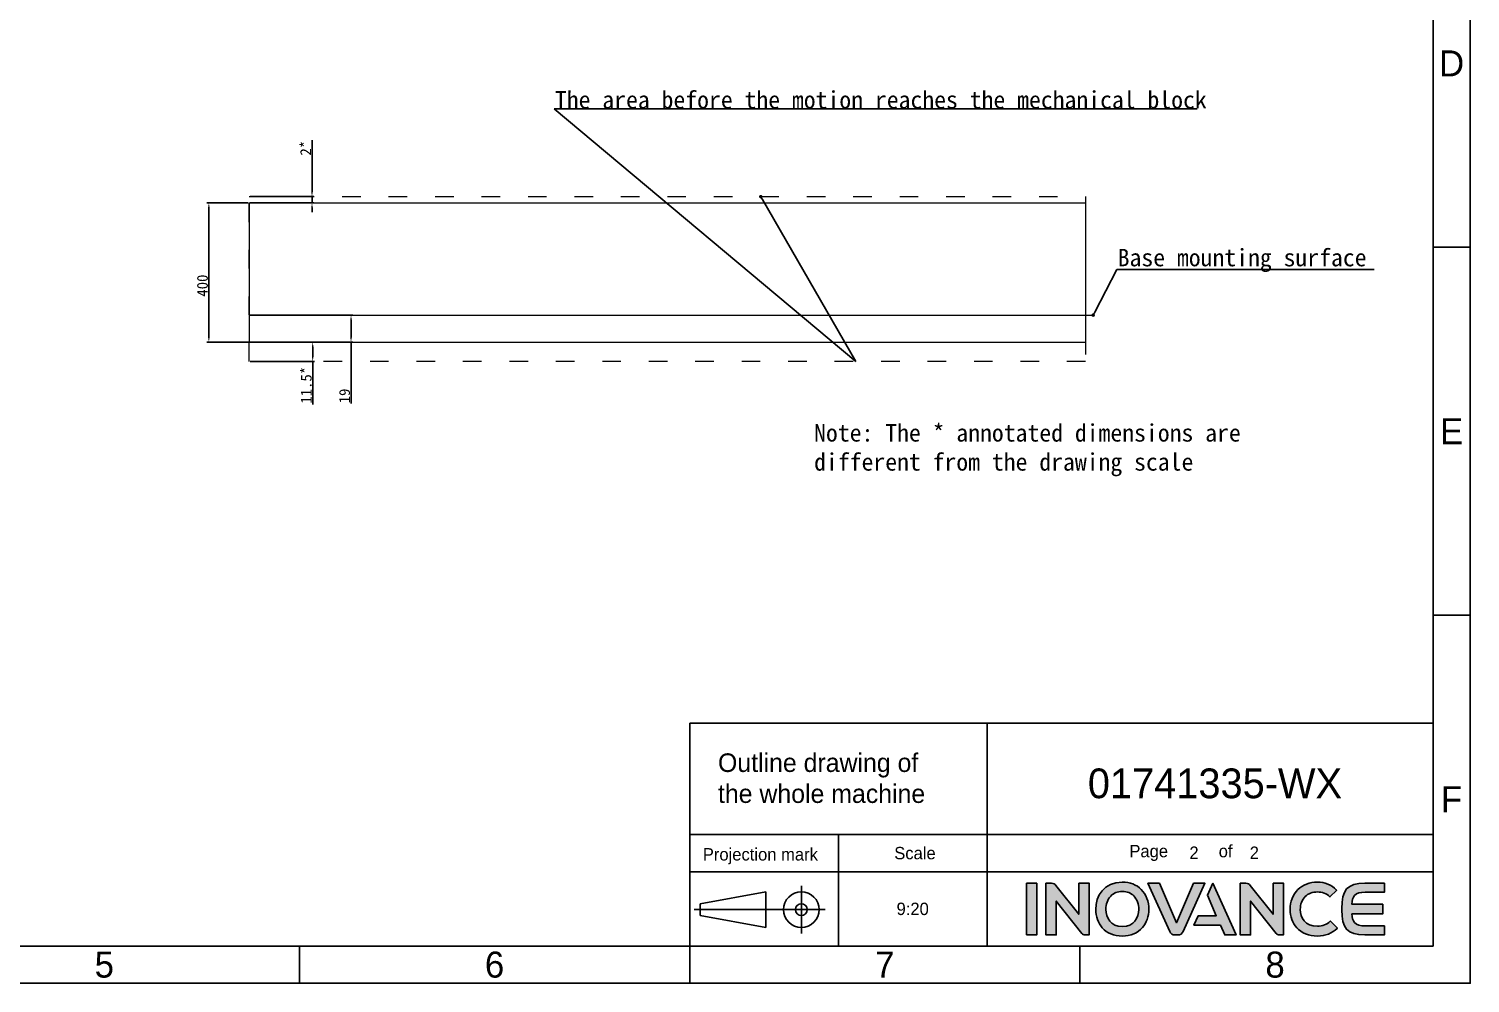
# Model space of a CAD drawing. Header units: millimetres. Extents: x 4086 to 8300, y 123 to 1549.
# Drawn here: x 7369 to 8300, y 124 to 740 of the extents above; entities that cross this region are included whole.
import ezdxf
from ezdxf import colors
from ezdxf.entities.mleader import LeaderData, LeaderLine
from ezdxf.enums import TextEntityAlignment as Align
from ezdxf.math import Vec2, Vec3

# ---------------------------------------------------------------- set-up
doc = ezdxf.new("R2010")
doc.units = ezdxf.units.MM
doc.linetypes.add('ACAD_ISO03W100', pattern=[30, 12, -18])
doc.layers.add('logo-蓝色', color=7, linetype='Continuous', true_color=0x008ccf)
for name, color, linetype, lineweight in [('标注层', 7, 'Continuous', 0), ('细线层', 7, 'Continuous', 0), ('虚线层', 7, 'ACAD_ISO03W100', 0)]:
    doc.layers.add(name, color=color, linetype=linetype, lineweight=lineweight)
doc.styles.get("Standard").update_dxf_attribs({"font": 'simsun.ttc'})
doc.styles.add('思源黑', font='SourceHanSansCN-Normal.ttf')
doc.dimstyles.new('直线标注', dxfattribs={"dimtxt": 7, "dimasz": 3, "dimexe": 1.25, "dimexo": 0.625, "dimtad": 1, "dimlfac": 4, "dimdsep": 46, "dimtxsty": 'Standard', "dimcen": 2.5, "dimadec": 0, "dimazin": 0, "dimtm": 1e-09, "dimtfac": 1, "dimtmove": 0, "dimatfit": 3, "dimfxl": 1, "dimarcsym": 0})

# ---------------------------------------------------------------- blocks, each defined once
blk = doc.blocks.new('1')
at = {"layer": 'logo-蓝色'}
h = blk.add_hatch(color=256, dxfattribs=at)
h.dxf.hatch_style = 1
edge = h.paths.add_edge_path()
edge.add_spline(control_points=[(8013.23, 154.78), (8013.23, 154.78), (8019.82, 154.78), (8019.82, 154.78), (8019.82, 154.78), (8019.82, 154.78), (8019.82, 188.18), (8019.82, 188.18), (8019.82, 188.18), (8019.82, 188.18), (8013.23, 188.18), (8013.23, 188.18), (8013.23, 188.18), (8013.23, 188.18), (8013.23, 154.78), (8013.23, 154.78)], knot_values=[0, 0, 0, 0, 0.25, 0.25, 0.25, 0.25, 0.5, 0.5, 0.5, 0.5, 0.75, 0.75, 0.75, 0.75, 1, 1, 1, 1], degree=3, periodic=1)
h = blk.add_hatch(color=256, dxfattribs=at)
h.dxf.hatch_style = 1
edge = h.paths.add_edge_path()
edge.add_spline(control_points=[(8046.94, 188.21), (8046.94, 188.21), (8046.94, 168.1), (8046.94, 168.1), (8046.94, 168.1), (8046.94, 168.1), (8032.19, 186.74), (8032.19, 186.74), (8032.19, 186.74), (8031.53, 187.61), (8030.5, 188.16), (8029.33, 188.16), (8029.33, 188.16), (8029.33, 188.16), (8025.72, 188.16), (8025.72, 188.16), (8025.72, 188.16), (8025.72, 188.16), (8025.72, 154.75), (8025.72, 154.75), (8025.72, 154.75), (8025.72, 154.75), (8032.36, 154.75), (8032.36, 154.75), (8032.36, 154.75), (8032.36, 154.75), (8032.36, 176.6), (8032.36, 176.6), (8032.36, 176.6), (8032.36, 176.6), (8048.9, 155.77), (8048.9, 155.77), (8048.9, 155.77), (8049.38, 155.15), (8050.12, 154.75), (8050.96, 154.75), (8050.96, 154.75), (8050.96, 154.75), (8053.57, 154.75), (8053.57, 154.75), (8053.57, 154.75), (8053.57, 154.75), (8053.57, 188.21), (8053.57, 188.21), (8053.57, 188.21), (8053.57, 188.21), (8046.94, 188.21), (8046.94, 188.21)], knot_values=[0, 0, 0, 0, 0.083333, 0.083333, 0.083333, 0.083333, 0.166667, 0.166667, 0.166667, 0.166667, 0.25, 0.25, 0.25, 0.25, 0.333333, 0.333333, 0.333333, 0.333333, 0.416667, 0.416667, 0.416667, 0.416667, 0.5, 0.5, 0.5, 0.5, 0.583333, 0.583333, 0.583333, 0.583333, 0.666667, 0.666667, 0.666667, 0.666667, 0.75, 0.75, 0.75, 0.75, 0.833333, 0.833333, 0.833333, 0.833333, 0.916667, 0.916667, 0.916667, 0.916667, 1, 1, 1, 1], degree=3, periodic=1)
h = blk.add_hatch(color=256, dxfattribs=at)
h.dxf.hatch_style = 1
edge = h.paths.add_edge_path(flags=16)
edge.add_spline(control_points=[(8067.54, 179.9), (8069.43, 181.84), (8071.96, 182.81), (8075.04, 182.81), (8075.04, 182.81), (8078.11, 182.81), (8080.61, 181.85), (8082.47, 179.96), (8082.47, 179.96), (8084.53, 177.86), (8085.68, 174.68), (8085.63, 171.25), (8085.63, 171.25), (8085.53, 165.9), (8082.7, 160.19), (8075.04, 160.19), (8075.04, 160.19), (8067.42, 160.19), (8064.55, 165.88), (8064.41, 171.2), (8064.41, 171.2), (8064.32, 174.6), (8065.46, 177.77), (8067.54, 179.9)], knot_values=[0, 0, 0, 0, 0.166667, 0.166667, 0.166667, 0.166667, 0.333333, 0.333333, 0.333333, 0.333333, 0.5, 0.5, 0.5, 0.5, 0.666667, 0.666667, 0.666667, 0.666667, 0.833333, 0.833333, 0.833333, 0.833333, 1, 1, 1, 1], degree=3, periodic=0)
edge = h.paths.add_edge_path()
edge.add_spline(control_points=[(8075.04, 188.89), (8063.23, 188.89), (8057.87, 179.77), (8057.87, 171.29), (8057.87, 171.29), (8057.87, 166.68), (8059.36, 162.46), (8062.06, 159.4), (8062.06, 159.4), (8065.12, 155.91), (8069.62, 154.07), (8075.04, 154.07), (8075.04, 154.07), (8080.43, 154.07), (8084.92, 155.94), (8087.98, 159.47), (8087.98, 159.47), (8090.63, 162.55), (8092.12, 166.76), (8092.17, 171.33), (8092.17, 171.33), (8092.22, 176.26), (8090.44, 180.93), (8087.25, 184.14), (8087.25, 184.14), (8084.18, 187.25), (8079.95, 188.89), (8075.04, 188.89)], knot_values=[0, 0, 0, 0, 0.142857, 0.142857, 0.142857, 0.142857, 0.285714, 0.285714, 0.285714, 0.285714, 0.428571, 0.428571, 0.428571, 0.428571, 0.571429, 0.571429, 0.571429, 0.571429, 0.714286, 0.714286, 0.714286, 0.714286, 0.857143, 0.857143, 0.857143, 0.857143, 1, 1, 1, 1], degree=3, periodic=0)
h = blk.add_hatch(color=256, dxfattribs=at)
h.dxf.hatch_style = 1
edge = h.paths.add_edge_path()
edge.add_spline(control_points=[(8120.89, 188.19), (8120.89, 188.19), (8109.97, 162.65), (8109.97, 162.65), (8109.97, 162.65), (8109.97, 162.65), (8099.04, 188.19), (8099.04, 188.19), (8099.04, 188.19), (8099.04, 188.19), (8091.61, 188.19), (8091.61, 188.19), (8091.61, 188.19), (8091.61, 188.19), (8105.64, 156.92), (8105.64, 156.92), (8105.64, 156.92), (8106.2, 155.66), (8107.46, 154.78), (8108.92, 154.78), (8108.92, 154.78), (8108.92, 154.78), (8108.95, 154.78), (8108.95, 154.78), (8108.95, 154.78), (8108.95, 154.78), (8110.97, 154.78), (8110.97, 154.78), (8110.97, 154.78), (8110.97, 154.78), (8111.01, 154.78), (8111.01, 154.78), (8111.01, 154.78), (8112.46, 154.78), (8113.72, 155.66), (8114.28, 156.91), (8114.28, 156.91), (8114.28, 156.91), (8128.32, 188.19), (8128.32, 188.19), (8128.32, 188.19), (8128.32, 188.19), (8120.89, 188.19), (8120.89, 188.19)], knot_values=[0, 0, 0, 0, 0.090909, 0.090909, 0.090909, 0.090909, 0.181818, 0.181818, 0.181818, 0.181818, 0.272727, 0.272727, 0.272727, 0.272727, 0.363636, 0.363636, 0.363636, 0.363636, 0.454545, 0.454545, 0.454545, 0.454545, 0.545455, 0.545455, 0.545455, 0.545455, 0.636364, 0.636364, 0.636364, 0.636364, 0.727273, 0.727273, 0.727273, 0.727273, 0.818182, 0.818182, 0.818182, 0.818182, 0.909091, 0.909091, 0.909091, 0.909091, 1, 1, 1, 1], degree=3, periodic=1)
h = blk.add_hatch(color=256, dxfattribs=at)
h.dxf.hatch_style = 1
edge = h.paths.add_edge_path()
edge.add_spline(control_points=[(8133.46, 188.19), (8133.46, 188.19), (8129.99, 180.42), (8129.99, 180.42), (8129.99, 180.42), (8129.99, 180.42), (8135.74, 167.21), (8135.74, 167.21), (8135.74, 167.21), (8135.74, 167.21), (8124.06, 167.21), (8124.06, 167.21), (8124.06, 167.21), (8124.06, 167.21), (8121.26, 161), (8121.26, 161), (8121.26, 161), (8121.26, 161), (8138.42, 161), (8138.42, 161), (8138.42, 161), (8138.42, 161), (8141.2, 154.78), (8141.2, 154.78), (8141.2, 154.78), (8141.2, 154.78), (8148.45, 154.78), (8148.45, 154.78), (8148.45, 154.78), (8148.45, 154.78), (8133.46, 188.19), (8133.46, 188.19)], knot_values=[0, 0, 0, 0, 0.125, 0.125, 0.125, 0.125, 0.25, 0.25, 0.25, 0.25, 0.375, 0.375, 0.375, 0.375, 0.5, 0.5, 0.5, 0.5, 0.625, 0.625, 0.625, 0.625, 0.75, 0.75, 0.75, 0.75, 0.875, 0.875, 0.875, 0.875, 1, 1, 1, 1], degree=3, periodic=1)
h = blk.add_hatch(color=256, dxfattribs=at)
h.dxf.hatch_style = 1
edge = h.paths.add_edge_path()
edge.add_spline(control_points=[(8172.43, 188.21), (8172.43, 188.21), (8172.43, 168.1), (8172.43, 168.1), (8172.43, 168.1), (8172.43, 168.1), (8157.68, 186.74), (8157.68, 186.74), (8157.68, 186.74), (8157.03, 187.61), (8155.99, 188.16), (8154.82, 188.16), (8154.82, 188.16), (8154.82, 188.16), (8151.22, 188.16), (8151.22, 188.16), (8151.22, 188.16), (8151.22, 188.16), (8151.22, 154.75), (8151.22, 154.75), (8151.22, 154.75), (8151.22, 154.75), (8157.86, 154.75), (8157.86, 154.75), (8157.86, 154.75), (8157.86, 154.75), (8157.86, 176.6), (8157.86, 176.6), (8157.86, 176.6), (8157.86, 176.6), (8174.4, 155.77), (8174.4, 155.77), (8174.4, 155.77), (8174.88, 155.15), (8175.63, 154.75), (8176.46, 154.75), (8176.46, 154.75), (8176.46, 154.75), (8179.07, 154.75), (8179.07, 154.75), (8179.07, 154.75), (8179.07, 154.75), (8179.07, 188.21), (8179.07, 188.21), (8179.07, 188.21), (8179.07, 188.21), (8172.43, 188.21), (8172.43, 188.21)], knot_values=[0, 0, 0, 0, 0.083333, 0.083333, 0.083333, 0.083333, 0.166667, 0.166667, 0.166667, 0.166667, 0.25, 0.25, 0.25, 0.25, 0.333333, 0.333333, 0.333333, 0.333333, 0.416667, 0.416667, 0.416667, 0.416667, 0.5, 0.5, 0.5, 0.5, 0.583333, 0.583333, 0.583333, 0.583333, 0.666667, 0.666667, 0.666667, 0.666667, 0.75, 0.75, 0.75, 0.75, 0.833333, 0.833333, 0.833333, 0.833333, 0.916667, 0.916667, 0.916667, 0.916667, 1, 1, 1, 1], degree=3, periodic=1)
h = blk.add_hatch(color=256, dxfattribs=at)
h.dxf.hatch_style = 1
edge = h.paths.add_edge_path()
edge.add_spline(control_points=[(8209.25, 163.61), (8207.23, 161.58), (8204.1, 160.33), (8201.1, 160.33), (8201.1, 160.33), (8192.96, 160.33), (8190, 165.99), (8189.95, 171.3), (8189.95, 171.3), (8189.93, 174.48), (8191.06, 177.46), (8193.08, 179.5), (8193.08, 179.5), (8195.06, 181.49), (8197.83, 182.54), (8201.1, 182.54), (8201.1, 182.54), (8204.13, 182.54), (8206.91, 181.45), (8208.93, 179.48), (8208.93, 179.48), (8208.93, 179.48), (8209.06, 179.35), (8209.06, 179.35), (8209.06, 179.35), (8209.06, 179.35), (8213.51, 183.64), (8213.51, 183.64), (8213.51, 183.64), (8213.51, 183.64), (8213.36, 183.79), (8213.36, 183.79), (8213.36, 183.79), (8209.98, 187.13), (8205.74, 188.89), (8201.1, 188.89), (8201.1, 188.89), (8195.92, 188.89), (8191.52, 187.22), (8188.35, 184.05), (8188.35, 184.05), (8185.19, 180.85), (8183.38, 176.21), (8183.4, 171.29), (8183.4, 171.29), (8183.43, 166.66), (8184.93, 162.46), (8187.63, 159.43), (8187.63, 159.43), (8190.75, 155.92), (8195.41, 154.07), (8201.1, 154.07), (8201.1, 154.07), (8206.11, 154.07), (8210.49, 155.79), (8213.78, 159.03), (8213.78, 159.03), (8213.78, 159.03), (8213.94, 159.17), (8213.94, 159.17), (8213.94, 159.17), (8213.94, 159.17), (8209.41, 163.76), (8209.41, 163.76), (8209.41, 163.76), (8209.41, 163.76), (8209.25, 163.61), (8209.25, 163.61)], knot_values=[0, 0, 0, 0, 0.058824, 0.058824, 0.058824, 0.058824, 0.117647, 0.117647, 0.117647, 0.117647, 0.176471, 0.176471, 0.176471, 0.176471, 0.235294, 0.235294, 0.235294, 0.235294, 0.294118, 0.294118, 0.294118, 0.294118, 0.352941, 0.352941, 0.352941, 0.352941, 0.411765, 0.411765, 0.411765, 0.411765, 0.470588, 0.470588, 0.470588, 0.470588, 0.529412, 0.529412, 0.529412, 0.529412, 0.588235, 0.588235, 0.588235, 0.588235, 0.647059, 0.647059, 0.647059, 0.647059, 0.705882, 0.705882, 0.705882, 0.705882, 0.764706, 0.764706, 0.764706, 0.764706, 0.823529, 0.823529, 0.823529, 0.823529, 0.882353, 0.882353, 0.882353, 0.882353, 0.941176, 0.941176, 0.941176, 0.941176, 1, 1, 1, 1], degree=3, periodic=0)
h = blk.add_hatch(color=256, dxfattribs=at)
h.dxf.hatch_style = 1
edge = h.paths.add_edge_path()
edge.add_spline(control_points=[(8231.83, 182.36), (8231.83, 182.36), (8244.33, 182.36), (8244.33, 182.36), (8244.33, 182.36), (8244.33, 182.36), (8244.33, 188.19), (8244.33, 188.19), (8244.33, 188.19), (8244.33, 188.19), (8231.67, 188.19), (8231.67, 188.19), (8231.67, 188.19), (8220.02, 188.19), (8216.82, 183.73), (8216.82, 171.89), (8216.82, 171.89), (8216.82, 171.89), (8216.82, 171.49), (8216.82, 171.49), (8216.82, 171.49), (8216.82, 171.49), (8216.82, 171.47), (8216.82, 171.47), (8216.82, 171.47), (8216.82, 171.47), (8216.82, 171.46), (8216.82, 171.46), (8216.82, 171.46), (8216.82, 171.46), (8216.82, 171.46), (8216.82, 171.46), (8216.82, 171.46), (8216.82, 171.46), (8216.82, 171.05), (8216.82, 171.05), (8216.82, 171.05), (8216.82, 159.22), (8220.02, 154.76), (8231.67, 154.76), (8231.67, 154.76), (8231.67, 154.76), (8244.33, 154.76), (8244.33, 154.76), (8244.33, 154.76), (8244.33, 154.76), (8244.33, 160.58), (8244.33, 160.58), (8244.33, 160.58), (8244.33, 160.58), (8231.83, 160.58), (8231.83, 160.58), (8231.83, 160.58), (8228.75, 160.58), (8226.44, 161.14), (8225.01, 162.75), (8225.01, 162.75), (8223.9, 164.01), (8223.39, 166.03), (8223.25, 168.36), (8223.25, 168.36), (8223.25, 168.36), (8243.24, 168.36), (8243.24, 168.36), (8243.24, 168.36), (8243.24, 168.36), (8243.24, 171.47), (8243.24, 171.47), (8243.24, 171.47), (8243.24, 171.47), (8243.24, 174.59), (8243.24, 174.59), (8243.24, 174.59), (8243.24, 174.59), (8223.25, 174.59), (8223.25, 174.59), (8223.25, 174.59), (8223.39, 176.9), (8223.9, 178.93), (8225.01, 180.2), (8225.01, 180.2), (8226.44, 181.81), (8228.75, 182.36), (8231.83, 182.36)], knot_values=[0, 0, 0, 0, 0.047619, 0.047619, 0.047619, 0.047619, 0.095238, 0.095238, 0.095238, 0.095238, 0.142857, 0.142857, 0.142857, 0.142857, 0.190476, 0.190476, 0.190476, 0.190476, 0.238095, 0.238095, 0.238095, 0.238095, 0.285714, 0.285714, 0.285714, 0.285714, 0.333333, 0.333333, 0.333333, 0.333333, 0.380952, 0.380952, 0.380952, 0.380952, 0.428571, 0.428571, 0.428571, 0.428571, 0.47619, 0.47619, 0.47619, 0.47619, 0.52381, 0.52381, 0.52381, 0.52381, 0.571429, 0.571429, 0.571429, 0.571429, 0.619048, 0.619048, 0.619048, 0.619048, 0.666667, 0.666667, 0.666667, 0.666667, 0.714286, 0.714286, 0.714286, 0.714286, 0.761905, 0.761905, 0.761905, 0.761905, 0.809524, 0.809524, 0.809524, 0.809524, 0.857143, 0.857143, 0.857143, 0.857143, 0.904762, 0.904762, 0.904762, 0.904762, 0.952381, 0.952381, 0.952381, 0.952381, 1, 1, 1, 1], degree=3, periodic=0)
at = {"color": 2}
for p, q in [((8299.66, 598.82), (8275.66, 598.82)), ((8299.66, 361.22), (8275.66, 361.22)), ((8275.66, 291.62), (7795.66, 291.62)), ((7795.66, 147.62), (7795.66, 291.62)), ((7795.66, 291.62), (7882.06, 291.62)), ((7987.66, 147.62), (7987.66, 291.62)), ((7795.66, 147.62), (7795.66, 219.62)), ((7795.66, 219.62), (7882.06, 219.62)), ((7795.66, 219.62), (8275.66, 219.62)), ((7891.66, 147.62), (7891.66, 219.62)), ((7795.66, 195.62), (7987.66, 195.62)), ((7867.77, 155.76), (7867.77, 186.48)), ((7802.49, 174.96), (7844.73, 182.64)), ((7844.73, 159.6), (7844.73, 182.64)), ((7883.13, 171.12), (7798.65, 171.12)), ((7802.49, 174.96), (7802.49, 167.28)), ((7844.73, 159.6), (7802.49, 167.28)), ((7543.66, 123.62), (7543.66, 147.62)), ((7795.66, 123.62), (7795.66, 147.62)), ((8047.66, 123.62), (8047.66, 147.62))]:
    blk.add_line(p, q, dxfattribs=at)
for points in [[(6283.66, 123.62), (6283.66, 1549.22), (8299.66, 1549.22), (8299.66, 123.62)], [(6403.66, 147.62), (6403.66, 1525.22), (8275.66, 1525.22), (8275.66, 147.62)], [(7987.66, 195.62), (8275.66, 195.62), (8275.66, 147.62), (7987.66, 147.62)]]:
    blk.add_lwpolyline(points, close=True, dxfattribs=at)
for radius in [11.52, 3.84]:
    blk.add_circle((7867.77, 171.12), radius, dxfattribs=at)
at = {"layer": 'logo-蓝色'}
for points, knots in [([(8013.23, 154.78), (8013.23, 154.78), (8019.82, 154.78), (8019.82, 154.78), (8019.82, 154.78), (8019.82, 154.78), (8019.82, 188.18), (8019.82, 188.18), (8019.82, 188.18), (8019.82, 188.18), (8013.23, 188.18), (8013.23, 188.18), (8013.23, 188.18), (8013.23, 188.18), (8013.23, 154.78), (8013.23, 154.78)], [0, 0, 0, 0, 0.25, 0.25, 0.25, 0.25, 0.5, 0.5, 0.5, 0.5, 0.75, 0.75, 0.75, 0.75, 1, 1, 1, 1]), ([(8046.94, 188.21), (8046.94, 188.21), (8046.94, 168.1), (8046.94, 168.1), (8046.94, 168.1), (8046.94, 168.1), (8032.19, 186.74), (8032.19, 186.74), (8032.19, 186.74), (8031.53, 187.61), (8030.5, 188.16), (8029.33, 188.16), (8029.33, 188.16), (8029.33, 188.16), (8025.72, 188.16), (8025.72, 188.16), (8025.72, 188.16), (8025.72, 188.16), (8025.72, 154.75), (8025.72, 154.75), (8025.72, 154.75), (8025.72, 154.75), (8032.36, 154.75), (8032.36, 154.75), (8032.36, 154.75), (8032.36, 154.75), (8032.36, 176.6), (8032.36, 176.6), (8032.36, 176.6), (8032.36, 176.6), (8048.9, 155.77), (8048.9, 155.77), (8048.9, 155.77), (8049.38, 155.15), (8050.12, 154.75), (8050.96, 154.75), (8050.96, 154.75), (8050.96, 154.75), (8053.57, 154.75), (8053.57, 154.75), (8053.57, 154.75), (8053.57, 154.75), (8053.57, 188.21), (8053.57, 188.21), (8053.57, 188.21), (8053.57, 188.21), (8046.94, 188.21), (8046.94, 188.21)], [0, 0, 0, 0, 0.083333, 0.083333, 0.083333, 0.083333, 0.166667, 0.166667, 0.166667, 0.166667, 0.25, 0.25, 0.25, 0.25, 0.333333, 0.333333, 0.333333, 0.333333, 0.416667, 0.416667, 0.416667, 0.416667, 0.5, 0.5, 0.5, 0.5, 0.583333, 0.583333, 0.583333, 0.583333, 0.666667, 0.666667, 0.666667, 0.666667, 0.75, 0.75, 0.75, 0.75, 0.833333, 0.833333, 0.833333, 0.833333, 0.916667, 0.916667, 0.916667, 0.916667, 1, 1, 1, 1]), ([(8075.04, 188.89), (8063.23, 188.89), (8057.87, 179.77), (8057.87, 171.29), (8057.87, 171.29), (8057.87, 166.68), (8059.36, 162.46), (8062.06, 159.4), (8062.06, 159.4), (8065.12, 155.91), (8069.62, 154.07), (8075.04, 154.07), (8075.04, 154.07), (8080.43, 154.07), (8084.92, 155.94), (8087.98, 159.47), (8087.98, 159.47), (8090.63, 162.55), (8092.12, 166.76), (8092.17, 171.33), (8092.17, 171.33), (8092.22, 176.26), (8090.44, 180.93), (8087.25, 184.14), (8087.25, 184.14), (8084.18, 187.25), (8079.95, 188.89), (8075.04, 188.89)], [0, 0, 0, 0, 0.142857, 0.142857, 0.142857, 0.142857, 0.285714, 0.285714, 0.285714, 0.285714, 0.428571, 0.428571, 0.428571, 0.428571, 0.571429, 0.571429, 0.571429, 0.571429, 0.714286, 0.714286, 0.714286, 0.714286, 0.857143, 0.857143, 0.857143, 0.857143, 1, 1, 1, 1]), ([(8120.89, 188.19), (8120.89, 188.19), (8109.97, 162.65), (8109.97, 162.65), (8109.97, 162.65), (8109.97, 162.65), (8099.04, 188.19), (8099.04, 188.19), (8099.04, 188.19), (8099.04, 188.19), (8091.61, 188.19), (8091.61, 188.19), (8091.61, 188.19), (8091.61, 188.19), (8105.64, 156.92), (8105.64, 156.92), (8105.64, 156.92), (8106.2, 155.66), (8107.46, 154.78), (8108.92, 154.78), (8108.92, 154.78), (8108.92, 154.78), (8108.95, 154.78), (8108.95, 154.78), (8108.95, 154.78), (8108.95, 154.78), (8110.97, 154.78), (8110.97, 154.78), (8110.97, 154.78), (8110.97, 154.78), (8111.01, 154.78), (8111.01, 154.78), (8111.01, 154.78), (8112.46, 154.78), (8113.72, 155.66), (8114.28, 156.91), (8114.28, 156.91), (8114.28, 156.91), (8128.32, 188.19), (8128.32, 188.19), (8128.32, 188.19), (8128.32, 188.19), (8120.89, 188.19), (8120.89, 188.19)], [0, 0, 0, 0, 0.090909, 0.090909, 0.090909, 0.090909, 0.181818, 0.181818, 0.181818, 0.181818, 0.272727, 0.272727, 0.272727, 0.272727, 0.363636, 0.363636, 0.363636, 0.363636, 0.454545, 0.454545, 0.454545, 0.454545, 0.545455, 0.545455, 0.545455, 0.545455, 0.636364, 0.636364, 0.636364, 0.636364, 0.727273, 0.727273, 0.727273, 0.727273, 0.818182, 0.818182, 0.818182, 0.818182, 0.909091, 0.909091, 0.909091, 0.909091, 1, 1, 1, 1]), ([(8133.46, 188.19), (8133.46, 188.19), (8129.99, 180.42), (8129.99, 180.42), (8129.99, 180.42), (8129.99, 180.42), (8135.74, 167.21), (8135.74, 167.21), (8135.74, 167.21), (8135.74, 167.21), (8124.06, 167.21), (8124.06, 167.21), (8124.06, 167.21), (8124.06, 167.21), (8121.26, 161), (8121.26, 161), (8121.26, 161), (8121.26, 161), (8138.42, 161), (8138.42, 161), (8138.42, 161), (8138.42, 161), (8141.2, 154.78), (8141.2, 154.78), (8141.2, 154.78), (8141.2, 154.78), (8148.45, 154.78), (8148.45, 154.78), (8148.45, 154.78), (8148.45, 154.78), (8133.46, 188.19), (8133.46, 188.19)], [0, 0, 0, 0, 0.125, 0.125, 0.125, 0.125, 0.25, 0.25, 0.25, 0.25, 0.375, 0.375, 0.375, 0.375, 0.5, 0.5, 0.5, 0.5, 0.625, 0.625, 0.625, 0.625, 0.75, 0.75, 0.75, 0.75, 0.875, 0.875, 0.875, 0.875, 1, 1, 1, 1]), ([(8172.43, 188.21), (8172.43, 188.21), (8172.43, 168.1), (8172.43, 168.1), (8172.43, 168.1), (8172.43, 168.1), (8157.68, 186.74), (8157.68, 186.74), (8157.68, 186.74), (8157.03, 187.61), (8155.99, 188.16), (8154.82, 188.16), (8154.82, 188.16), (8154.82, 188.16), (8151.22, 188.16), (8151.22, 188.16), (8151.22, 188.16), (8151.22, 188.16), (8151.22, 154.75), (8151.22, 154.75), (8151.22, 154.75), (8151.22, 154.75), (8157.86, 154.75), (8157.86, 154.75), (8157.86, 154.75), (8157.86, 154.75), (8157.86, 176.6), (8157.86, 176.6), (8157.86, 176.6), (8157.86, 176.6), (8174.4, 155.77), (8174.4, 155.77), (8174.4, 155.77), (8174.88, 155.15), (8175.63, 154.75), (8176.46, 154.75), (8176.46, 154.75), (8176.46, 154.75), (8179.07, 154.75), (8179.07, 154.75), (8179.07, 154.75), (8179.07, 154.75), (8179.07, 188.21), (8179.07, 188.21), (8179.07, 188.21), (8179.07, 188.21), (8172.43, 188.21), (8172.43, 188.21)], [0, 0, 0, 0, 0.083333, 0.083333, 0.083333, 0.083333, 0.166667, 0.166667, 0.166667, 0.166667, 0.25, 0.25, 0.25, 0.25, 0.333333, 0.333333, 0.333333, 0.333333, 0.416667, 0.416667, 0.416667, 0.416667, 0.5, 0.5, 0.5, 0.5, 0.583333, 0.583333, 0.583333, 0.583333, 0.666667, 0.666667, 0.666667, 0.666667, 0.75, 0.75, 0.75, 0.75, 0.833333, 0.833333, 0.833333, 0.833333, 0.916667, 0.916667, 0.916667, 0.916667, 1, 1, 1, 1]), ([(8209.25, 163.61), (8207.23, 161.58), (8204.1, 160.33), (8201.1, 160.33), (8201.1, 160.33), (8192.96, 160.33), (8190, 165.99), (8189.95, 171.3), (8189.95, 171.3), (8189.93, 174.48), (8191.06, 177.46), (8193.08, 179.5), (8193.08, 179.5), (8195.06, 181.49), (8197.83, 182.54), (8201.1, 182.54), (8201.1, 182.54), (8204.13, 182.54), (8206.91, 181.45), (8208.93, 179.48), (8208.93, 179.48), (8208.93, 179.48), (8209.06, 179.35), (8209.06, 179.35), (8209.06, 179.35), (8209.06, 179.35), (8213.51, 183.64), (8213.51, 183.64), (8213.51, 183.64), (8213.51, 183.64), (8213.36, 183.79), (8213.36, 183.79), (8213.36, 183.79), (8209.98, 187.13), (8205.74, 188.89), (8201.1, 188.89), (8201.1, 188.89), (8195.92, 188.89), (8191.52, 187.22), (8188.35, 184.05), (8188.35, 184.05), (8185.19, 180.85), (8183.38, 176.21), (8183.4, 171.29), (8183.4, 171.29), (8183.43, 166.66), (8184.93, 162.46), (8187.63, 159.43), (8187.63, 159.43), (8190.75, 155.92), (8195.41, 154.07), (8201.1, 154.07), (8201.1, 154.07), (8206.11, 154.07), (8210.49, 155.79), (8213.78, 159.03), (8213.78, 159.03), (8213.78, 159.03), (8213.94, 159.17), (8213.94, 159.17), (8213.94, 159.17), (8213.94, 159.17), (8209.41, 163.76), (8209.41, 163.76), (8209.41, 163.76), (8209.41, 163.76), (8209.25, 163.61), (8209.25, 163.61)], [0, 0, 0, 0, 0.058824, 0.058824, 0.058824, 0.058824, 0.117647, 0.117647, 0.117647, 0.117647, 0.176471, 0.176471, 0.176471, 0.176471, 0.235294, 0.235294, 0.235294, 0.235294, 0.294118, 0.294118, 0.294118, 0.294118, 0.352941, 0.352941, 0.352941, 0.352941, 0.411765, 0.411765, 0.411765, 0.411765, 0.470588, 0.470588, 0.470588, 0.470588, 0.529412, 0.529412, 0.529412, 0.529412, 0.588235, 0.588235, 0.588235, 0.588235, 0.647059, 0.647059, 0.647059, 0.647059, 0.705882, 0.705882, 0.705882, 0.705882, 0.764706, 0.764706, 0.764706, 0.764706, 0.823529, 0.823529, 0.823529, 0.823529, 0.882353, 0.882353, 0.882353, 0.882353, 0.941176, 0.941176, 0.941176, 0.941176, 1, 1, 1, 1]), ([(8231.83, 182.36), (8231.83, 182.36), (8244.33, 182.36), (8244.33, 182.36), (8244.33, 182.36), (8244.33, 182.36), (8244.33, 188.19), (8244.33, 188.19), (8244.33, 188.19), (8244.33, 188.19), (8231.67, 188.19), (8231.67, 188.19), (8231.67, 188.19), (8220.02, 188.19), (8216.82, 183.73), (8216.82, 171.89), (8216.82, 171.89), (8216.82, 171.89), (8216.82, 171.49), (8216.82, 171.49), (8216.82, 171.49), (8216.82, 171.49), (8216.82, 171.47), (8216.82, 171.47), (8216.82, 171.47), (8216.82, 171.47), (8216.82, 171.46), (8216.82, 171.46), (8216.82, 171.46), (8216.82, 171.46), (8216.82, 171.46), (8216.82, 171.46), (8216.82, 171.46), (8216.82, 171.46), (8216.82, 171.05), (8216.82, 171.05), (8216.82, 171.05), (8216.82, 159.22), (8220.02, 154.76), (8231.67, 154.76), (8231.67, 154.76), (8231.67, 154.76), (8244.33, 154.76), (8244.33, 154.76), (8244.33, 154.76), (8244.33, 154.76), (8244.33, 160.58), (8244.33, 160.58), (8244.33, 160.58), (8244.33, 160.58), (8231.83, 160.58), (8231.83, 160.58), (8231.83, 160.58), (8228.75, 160.58), (8226.44, 161.14), (8225.01, 162.75), (8225.01, 162.75), (8223.9, 164.01), (8223.39, 166.03), (8223.25, 168.36), (8223.25, 168.36), (8223.25, 168.36), (8243.24, 168.36), (8243.24, 168.36), (8243.24, 168.36), (8243.24, 168.36), (8243.24, 171.47), (8243.24, 171.47), (8243.24, 171.47), (8243.24, 171.47), (8243.24, 174.59), (8243.24, 174.59), (8243.24, 174.59), (8243.24, 174.59), (8223.25, 174.59), (8223.25, 174.59), (8223.25, 174.59), (8223.39, 176.9), (8223.9, 178.93), (8225.01, 180.2), (8225.01, 180.2), (8226.44, 181.81), (8228.75, 182.36), (8231.83, 182.36)], [0, 0, 0, 0, 0.047619, 0.047619, 0.047619, 0.047619, 0.095238, 0.095238, 0.095238, 0.095238, 0.142857, 0.142857, 0.142857, 0.142857, 0.190476, 0.190476, 0.190476, 0.190476, 0.238095, 0.238095, 0.238095, 0.238095, 0.285714, 0.285714, 0.285714, 0.285714, 0.333333, 0.333333, 0.333333, 0.333333, 0.380952, 0.380952, 0.380952, 0.380952, 0.428571, 0.428571, 0.428571, 0.428571, 0.47619, 0.47619, 0.47619, 0.47619, 0.52381, 0.52381, 0.52381, 0.52381, 0.571429, 0.571429, 0.571429, 0.571429, 0.619048, 0.619048, 0.619048, 0.619048, 0.666667, 0.666667, 0.666667, 0.666667, 0.714286, 0.714286, 0.714286, 0.714286, 0.761905, 0.761905, 0.761905, 0.761905, 0.809524, 0.809524, 0.809524, 0.809524, 0.857143, 0.857143, 0.857143, 0.857143, 0.904762, 0.904762, 0.904762, 0.904762, 0.952381, 0.952381, 0.952381, 0.952381, 1, 1, 1, 1]), ([(8067.54, 179.9), (8069.43, 181.84), (8071.96, 182.81), (8075.04, 182.81), (8075.04, 182.81), (8078.11, 182.81), (8080.61, 181.85), (8082.47, 179.96), (8082.47, 179.96), (8084.53, 177.86), (8085.68, 174.68), (8085.63, 171.25), (8085.63, 171.25), (8085.53, 165.9), (8082.7, 160.19), (8075.04, 160.19), (8075.04, 160.19), (8067.42, 160.19), (8064.55, 165.88), (8064.41, 171.2), (8064.41, 171.2), (8064.32, 174.6), (8065.46, 177.77), (8067.54, 179.9)], [0, 0, 0, 0, 0.166667, 0.166667, 0.166667, 0.166667, 0.333333, 0.333333, 0.333333, 0.333333, 0.5, 0.5, 0.5, 0.5, 0.666667, 0.666667, 0.666667, 0.666667, 0.833333, 0.833333, 0.833333, 0.833333, 1, 1, 1, 1])]:
    blk.add_open_spline(points, degree=3, knots=knots, dxfattribs=at)
at = {"color": 2, "style": '思源黑'}
for s, height, p in [('D', 16.8, (8287.66, 717.62)), ('E', 16.8, (8287.66, 480.02)), ('F', 16.8, (8287.66, 242.42)), ('Projection mark', 8, (7841.3, 206.83)), ('Scale', 8, (7941.14, 207.62)), ('5', 16.8, (7417.66, 135.62)), ('6', 16.8, (7669.66, 135.62)), ('7', 16.8, (7921.66, 135.62)), ('8', 16.8, (8173.66, 135.62))]:
    blk.add_text(s, height=height, dxfattribs=at).set_placement(p, align=Align.MIDDLE_CENTER)
blk.add_text('Page           of    ', height=8, dxfattribs=at).set_placement((8118.83, 207.93), align=Align.MIDDLE)
at = {"color": 2, "insert": (7813.94, 272.02), "char_height": 12, "width": 145.1747, "attachment_point": 1}
blk.add_mtext('{\\fSource Han Sans CN Regular|b0|i0|c0|p34;Outline drawing of the whole machine}', dxfattribs=at)
at = {"color": 7, "style": '思源黑'}
for tag, height, p in [('编号', 19.2, (8134.84, 252.67)), ('比例', 8, (7939.66, 171.62))]:
    blk.add_attdef(tag, text='', height=height, dxfattribs=at).set_placement(p, align=Align.MIDDLE)
at = {"linetype": 'Continuous', "lineweight": 0, "ltscale": 0.3, "style": '思源黑'}
for tag, p in [('当前页', (8121.35, 207.93)), ('总页数', (8160.27, 207.93))]:
    blk.add_attdef(tag, text='', height=8, dxfattribs=at).set_placement(p, align=Align.MIDDLE)
blk = doc.blocks.new('*D2485')
at = {"layer": 'Defpoints', "color": 0}
for p in [(7485.18, 627.5), (7511.28, 627.5), (7511.28, 537.5)]:
    blk.add_point(p, dxfattribs=at)
at = {"layer": '标注层', "color": 0, "lineweight": -2}
for p, q in [((7510.65, 627.5), (7483.93, 627.5)), ((7485.18, 540.5), (7485.18, 624.5)), ((7510.65, 537.5), (7483.93, 537.5))]:
    blk.add_line(p, q, dxfattribs=at)
at = {"layer": '标注层', "color": 0}
for points in [[(7485.68, 624.5), (7484.68, 624.5), (7485.18, 627.5)], [(7484.68, 540.5), (7485.68, 540.5), (7485.18, 537.5)]]:
    blk.add_solid(points, dxfattribs=at)
at = {"layer": '标注层', "color": 0, "insert": (7481.05, 574.08), "char_height": 7, "attachment_point": 5, "rotation": 90}
blk.add_mtext('400', dxfattribs=at)
blk = doc.blocks.new('*D2486')
at = {"layer": 'Defpoints', "color": 0}
for p in [(7511.28, 631.55), (7511.28, 627.5), (7551.78, 631.55)]:
    blk.add_point(p, dxfattribs=at)
at = {"layer": '标注层', "color": 0, "lineweight": -2}
for p, q in [((7551.78, 634.55), (7551.78, 668.03)), ((7511.9, 631.55), (7553.03, 631.55)), ((7511.9, 627.5), (7553.03, 627.5)), ((7551.78, 627.5), (7551.78, 631.55)), ((7551.78, 624.5), (7551.78, 621.5))]:
    blk.add_line(p, q, dxfattribs=at)
at = {"layer": '标注层', "color": 0}
for points in [[(7551.28, 634.55), (7552.28, 634.55), (7551.78, 631.55)], [(7552.28, 624.5), (7551.28, 624.5), (7551.78, 627.5)]]:
    blk.add_solid(points, dxfattribs=at)
at = {"layer": '标注层', "color": 0, "insert": (7547.65, 662.85), "char_height": 7, "attachment_point": 5, "rotation": 90}
blk.add_mtext('2*', dxfattribs=at)
blk = doc.blocks.new('*D2487')
at = {"layer": 'Defpoints', "color": 0}
for p in [(7511.28, 537.5), (7511.28, 525.12), (7552.23, 525.12)]:
    blk.add_point(p, dxfattribs=at)
at = {"layer": '标注层', "color": 0, "lineweight": -2}
for p, q in [((7511.9, 537.5), (7553.48, 537.5)), ((7552.23, 534.5), (7552.23, 528.12)), ((7511.9, 525.12), (7553.48, 525.12)), ((7552.23, 525.12), (7552.23, 497.37))]:
    blk.add_line(p, q, dxfattribs=at)
at = {"layer": '标注层', "color": 0}
for points in [[(7552.73, 534.5), (7551.73, 534.5), (7552.23, 537.5)], [(7551.73, 528.12), (7552.73, 528.12), (7552.23, 525.12)]]:
    blk.add_solid(points, dxfattribs=at)
at = {"layer": '标注层', "color": 0, "insert": (7548.1, 509.74), "char_height": 7, "attachment_point": 5, "rotation": 90}
blk.add_mtext('11.5*', dxfattribs=at)
blk = doc.blocks.new('*D2488')
at = {"layer": 'Defpoints', "color": 0}
for p in [(7511.28, 555.05), (7509.87, 537.5), (7576.98, 537.5)]:
    blk.add_point(p, dxfattribs=at)
at = {"layer": '标注层', "color": 0, "lineweight": -2}
for p, q in [((7511.9, 555.05), (7578.23, 555.05)), ((7576.98, 552.05), (7576.98, 540.5)), ((7510.5, 537.5), (7578.23, 537.5)), ((7576.98, 537.5), (7576.98, 498.04))]:
    blk.add_line(p, q, dxfattribs=at)
at = {"layer": '标注层', "color": 0}
for points in [[(7577.48, 552.05), (7576.48, 552.05), (7576.98, 555.05)], [(7576.48, 540.5), (7577.48, 540.5), (7576.98, 537.5)]]:
    blk.add_solid(points, dxfattribs=at)
at = {"layer": '标注层', "color": 0, "insert": (7572.85, 502.83), "char_height": 7, "attachment_point": 5, "rotation": 90}
blk.add_mtext('19', dxfattribs=at)
blk = doc.blocks.new('_Dot')
at = {"color": 0, "linetype": 'ByBlock', "lineweight": -2}
blk.add_line((-0.5, 0), (-1, 0), dxfattribs=at)
at = {"color": 0, "linetype": 'ByBlock', "const_width": 0.5}
blk.add_lwpolyline([(-0.25, 0, 1), (0.25, 0, 1)], format="xyb", close=True, dxfattribs=at)

msp = doc.modelspace()

# ---------------------------------------------------------------- linework, layer by layer
at = {"layer": '细线层'}
for p, q in [((7511.27975, 627.49505), (7511.27975, 537.49505)), ((7511.27975, 627.49505), (8051.27975, 627.49505)), ((8051.27975, 627.49505), (8051.27975, 537.49505)), ((7511.27975, 555.04505), (8056.22975, 555.04505)), ((7511.27975, 537.49505), (8051.27975, 537.49505))]:
    msp.add_line(p, q, dxfattribs=at)
at = {"layer": '虚线层'}
msp.add_lwpolyline([(7511.27975, 631.54505), (8051.27975, 631.54505), (8051.27975, 525.12005), (7511.27975, 525.12005)], close=True, dxfattribs=at)

# ---------------------------------------------------------------- block references
msp.add_blockref('1', (0, 0)).add_auto_attribs({'编号': '01741335-WX', '比例': '9:20', '总页数': '2', '当前页': '2'})

# ---------------------------------------------------------------- texts
at = {"layer": '标注层', "insert": (7876.00475, 484.62005), "char_height": 11.25, "attachment_point": 1}
msp.add_mtext_dynamic_manual_height_columns('\\pxt24;Note: The * annotated dimensions are different from the drawing scale', width=323.9656324, gutter_width=25, heights=[0], dxfattribs=at)

# ---------------------------------------------------------------- dimensions: what is measured, and where the dimension line sits
at = {"layer": '标注层'}
dim = msp.add_linear_dim(base=(7551.77975, 631.54505), p1=(7511.27975, 627.49505), p2=(7511.27975, 631.54505), angle=90, text='2*', dimstyle='直线标注', dxfattribs=at)
dim.commit()
dim.dimension.update_dxf_attribs({"geometry": '*D2486', "text_midpoint": (7551.77975, 662.85123), "dimtype": 160})
for base, p1, p2, text, picture, middle in [((7485.17975, 627.49505), (7511.27975, 537.49505), (7511.27975, 627.49505), '400', '*D2485', (7485.17975, 574.07998)), ((7576.97975, 537.49505), (7511.27975, 555.04505), (7509.8735, 537.49505), '19', '*D2488', (7576.97975, 502.83038))]:
    dim = msp.add_linear_dim(base=base, p1=p1, p2=p2, angle=90, text=text, dimstyle='直线标注', override={"dimtxsty": 'Standard'}, dxfattribs=at)
    dim.commit()
    dim.dimension.update_dxf_attribs({"geometry": picture, "text_midpoint": middle, "dimtype": 160})
dim = msp.add_linear_dim(base=(7552.22975, 525.12005), p1=(7511.27975, 537.49505), p2=(7511.27975, 525.12005), angle=90, text='11.5*', dimstyle='直线标注', override={"dimtxsty": 'Standard'}, dxfattribs=at)
dim.commit()
dim.dimension.update_dxf_attribs({"geometry": '*D2487', "text_midpoint": (7548.10475, 509.74365)})

# ---------------------------------------------------------------- leaders
ml = msp.add_multileader_mtext('Standard', dxfattribs=at)
ml.set_content('The area before the motion reaches the mechanical block', color=256)
ml.set_leader_properties()
ml.set_arrow_properties(name='DOT')
ml.build(insert=Vec2(0, 0))
ml.multileader.update_dxf_attribs({"text_left_attachment_type": 5, "text_right_attachment_type": 5, "dogleg_length": 0.36, "arrow_head_size": 2.25})
ctx = ml.context
ctx.base_point, ctx.char_height, ctx.arrow_head_size, ctx.landing_gap_size, ctx.plane_origin = Vec3(7708.52882, 688.15498), 11.25, 2.25, 0.10125, Vec3(8051.27975, 631.54505)
ctx.left_attachment, ctx.right_attachment = 5, 5
notes = []
notes.append((ctx, [(0, (1, 1, 0), (7708.12382, 688.15498), (1, 0), 0.405, [(3, [(7841.57975, 631.54505), (7903.00475, 525.12005)], 0, [])])]))
ctx.mtext.insert, ctx.mtext.flow_direction = Vec3(7708.63007, 699.71923), 5
ml = msp.add_multileader_mtext('Standard', dxfattribs=at)
ml.set_content('Base mounting surface', color=256)
ml.set_leader_properties()
ml.set_arrow_properties(name='DOT')
ml.build(insert=Vec2(0, 0))
ml.multileader.update_dxf_attribs({"text_left_attachment_type": 5, "text_right_attachment_type": 5, "dogleg_length": 0.36, "arrow_head_size": 2.25})
ctx = ml.context
ctx.base_point, ctx.char_height, ctx.arrow_head_size, ctx.landing_gap_size, ctx.plane_origin = Vec3(8071.93475, 584.42998), 11.25, 2.25, 0.10125, Vec3(8051.27975, 555.04505)
ctx.left_attachment, ctx.right_attachment = 5, 5
notes.append((ctx, [(0, (1, 1, 0), (8071.52975, 584.42998), (1, 0), 0.405, [(0, [(8056.22975, 555.04505)], 0, [])])]))
ctx.mtext.insert, ctx.mtext.flow_direction = Vec3(8072.036, 597.81685), 5
for ctx, leaders in notes:
    for number, flags, end, landing, length, lines in leaders:
        leader = LeaderData()
        leader.index, (leader.has_last_leader_line, leader.has_dogleg_vector, leader.attachment_direction) = number, flags
        leader.last_leader_point, leader.dogleg_vector, leader.dogleg_length = Vec3(end), Vec3(landing), length
        for number, points, colour, breaks in lines:
            line = LeaderLine()
            line.index, line.vertices, line.color, line.breaks = number, Vec3.list(points), colors.encode_raw_color(colour), breaks
            leader.lines.append(line)
        ctx.leaders.append(leader)

doc.saveas('drawing.dxf')
